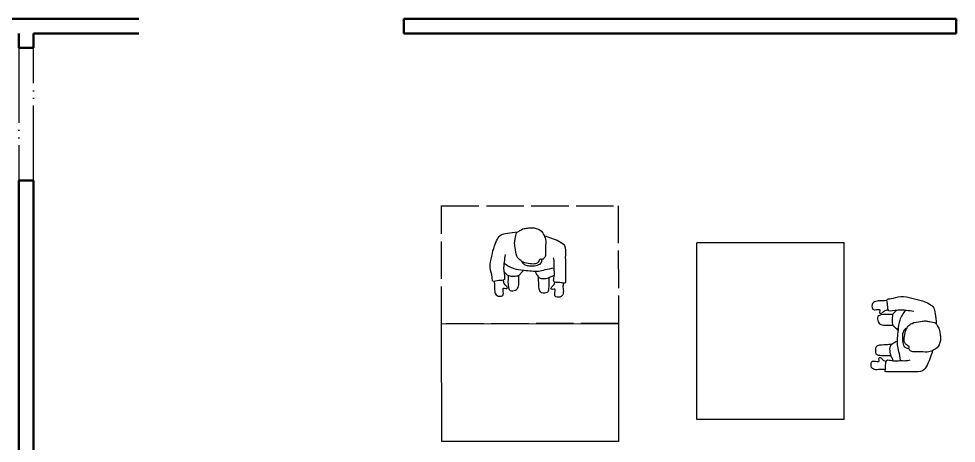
# Model space of a CAD drawing. Header units: millimetres. Extents: x 44692 to 659456, y -26273 to 14445.
# Drawn here: x 257414 to 263779, y -2328 to 554 of the extents above; entities that cross this region are included whole.
import ezdxf

# ---------------------------------------------------------------- set-up
doc = ezdxf.new("R2010")
doc.units = ezdxf.units.MM
doc.header["$LTSCALE"] = 100
doc.linetypes.add('DASHEDX2', pattern=[3.048, 2.54, -0.508])
doc.linetypes.add('DIVIDEX2', pattern=[6.604, 5.08, -0.508, 0, -0.508, 0, -0.508])
for name, color, linetype in [('Area proceso', 90, 'DASHEDX2'), ('Mesas-estantes', 230, 'Continuous'), ('Personal', 171, 'Continuous'), ('Puertas', 43, 'DIVIDEX2')]:
    doc.layers.add(name, color=color, linetype=linetype)
doc.layers.add('Paredes', color=7, linetype='Continuous', lineweight=50)

# ---------------------------------------------------------------- blocks, each defined once
blk = doc.blocks.new('pa17-16')
for points, knots in [([(5.62, 2.5537), (5.6188, 2.5427), (5.6154, 2.5253), (5.6223, 2.4901), (5.6346, 2.4293), (5.661, 2.4064), (5.685, 2.3908), (5.7322, 2.3832), (5.7723, 2.3842), (5.7881, 2.3969), (5.8018, 2.4268), (5.8146, 2.4162), (5.8324, 2.4305), (5.8382, 2.4568), (5.8318, 2.5038), (5.8344, 2.5615), (5.8137, 2.5937), (5.7944, 2.6284), (5.7307, 2.6388), (5.7037, 2.6296), (5.6679, 2.626), (5.6442, 2.6055), (5.6228, 2.5961), (5.6214, 2.5667), (5.62, 2.5537)], [0, 0, 0, 0, 0.297584, 0.631064, 1.068635, 1.39533, 1.69617, 2.097861, 2.458938, 2.716293, 3.010442, 3.199165, 3.447293, 3.731671, 4.119196, 4.541864, 4.881702, 5.22714, 5.673063, 5.989311, 6.327668, 6.644571, 6.906626, 7.259736, 7.259736, 7.259736, 7.259736]), ([(5.5575, 2.4391), (5.5549, 2.4218), (5.5525, 2.3852), (5.5491, 2.3329), (5.5712, 2.2599), (5.5431, 2.2589), (5.5029, 2.2526), (5.4793, 2.2435), (5.4785, 2.2813), (5.4499, 2.3438), (5.4658, 2.4235), (5.4776, 2.5033), (5.5116, 2.5798), (5.5552, 2.585), (5.608, 2.5962), (5.6336, 2.6001)], [0, 0, 0, 0, 0.404899, 0.829805, 1.276298, 1.516647, 1.885942, 2.122553, 2.418487, 2.881882, 3.382407, 3.897515, 4.613825, 5.020942, 5.393355, 5.393355, 5.393355, 5.393355]), ([(5.8196, 2.5846), (5.837, 2.5819), (5.8817, 2.5675), (5.9755, 2.5418), (5.972, 2.4609), (5.9791, 2.3926), (5.9812, 2.315), (5.9891, 2.2612), (5.9692, 2.2664), (5.9401, 2.2663), (5.9063, 2.2668), (5.9005, 2.2811), (5.909, 2.3184), (5.9007, 2.3606), (5.9019, 2.4011), (5.8964, 2.4238), (5.8933, 2.4348)], [6.682038, 6.682038, 6.682038, 6.682038, 7.076266, 7.806153, 8.304227, 8.77662, 9.284333, 9.649979, 9.844608, 10.160206, 10.472731, 10.661147, 10.998544, 11.371438, 11.724832, 12.051545, 12.051545, 12.051545, 12.051545]), ([(5.6724, 2.3994), (5.675, 2.3947), (5.6837, 2.383), (5.7041, 2.3718), (5.7348, 2.3697), (5.774, 2.3728), (5.8085, 2.3874), (5.8116, 2.4015), (5.8144, 2.4199)], [0.121052, 0.121052, 0.121052, 0.121052, 0.297289, 0.584433, 0.895396, 1.26174, 1.600834, 1.760925, 1.760925, 1.760925, 1.760925]), ([(5.5522, 2.3809), (5.573, 2.3653), (5.6222, 2.3398), (5.6924, 2.3383), (5.7952, 2.3323), (5.8376, 2.352), (5.881, 2.3613), (5.9019, 2.366)], [0, 0, 0, 0, 0.49262, 0.970296, 1.525877, 1.91054, 2.357805, 2.357805, 2.357805, 2.357805]), ([(5.5552, 2.3206), (5.5597, 2.3147), (5.5706, 2.3043), (5.5892, 2.2916), (5.6248, 2.2913), (5.6613, 2.2967), (5.6731, 2.3154), (5.6858, 2.3299), (5.6912, 2.3378)], [0, 0, 0, 0, 0.262594, 0.520609, 0.853848, 1.185107, 1.43842, 1.738028, 1.738028, 1.738028, 1.738028]), ([(5.5867, 2.2952), (5.5866, 2.2877), (5.5872, 2.2667), (5.5883, 2.1873), (5.6353, 2.19), (5.6673, 2.2128), (5.6606, 2.2618), (5.6599, 2.2881), (5.6606, 2.3008)], [0.078483, 0.078483, 0.078483, 0.078483, 0.321516, 0.797556, 1.122606, 1.448668, 1.830958, 2.166281, 2.166281, 2.166281, 2.166281]), ([(5.7713, 2.3359), (5.7736, 2.3305), (5.7786, 2.3203), (5.7954, 2.2951), (5.8154, 2.2848), (5.8612, 2.2906), (5.8838, 2.3057), (5.8988, 2.3117), (5.9058, 2.3148)], [0, 0, 0, 0, 0.233477, 0.532145, 0.79329, 1.163492, 1.458071, 1.725911, 1.725911, 1.725911, 1.725911]), ([(5.7943, 2.2992), (5.7951, 2.2858), (5.7984, 2.2614), (5.8038, 2.2002), (5.8255, 2.1869), (5.8672, 2.191), (5.8755, 2.2117), (5.8718, 2.2605), (5.8715, 2.286), (5.871, 2.2978)], [0, 0, 0, 0, 0.353805, 0.775896, 1.041599, 1.377968, 1.615337, 2.001902, 2.313716, 2.313716, 2.313716, 2.313716]), ([(5.4915, 2.2484), (5.4936, 2.2374), (5.4981, 2.215), (5.4968, 2.1806), (5.512, 2.1445), (5.5569, 2.147), (5.5634, 2.1681), (5.5498, 2.2128), (5.5753, 2.1995), (5.5912, 2.209), (5.5741, 2.2257), (5.5617, 2.2339), (5.5559, 2.2515), (5.5556, 2.26)], [0, 0, 0, 0, 0.324329, 0.654038, 0.980089, 1.31306, 1.562526, 1.890179, 2.123217, 2.319335, 2.559559, 2.78492, 3.066636, 3.066636, 3.066636, 3.066636]), ([(5.9713, 2.2652), (5.9703, 2.2553), (5.9686, 2.234), (5.9786, 2.2017), (5.9668, 2.1644), (5.9218, 2.1628), (5.9134, 2.1832), (5.9229, 2.229), (5.8988, 2.2135), (5.882, 2.2215), (5.8976, 2.2397), (5.908, 2.248), (5.912, 2.2618), (5.9127, 2.2683)], [0.038839, 0.038839, 0.038839, 0.038839, 0.324329, 0.654038, 0.980089, 1.31306, 1.562526, 1.890179, 2.123217, 2.319335, 2.559559, 2.78492, 2.989829, 2.989829, 2.989829, 2.989829])]:
    blk.add_open_spline(points, degree=3, knots=knots)

msp = doc.modelspace()

# ---------------------------------------------------------------- linework, layer by layer
at = {"layer": 'Area proceso'}
for p, q in [((260283.951, -717.121), (261483.95, -715.638)), ((260284.94, -1517.121), (260283.951, -717.121)), ((261483.95, -715.638), (261484.939, -1515.638)), ((261484.939, -1515.638), (260284.94, -1517.121))]:
    msp.add_line(p, q, dxfattribs=at)
at = {"layer": 'Mesas-estantes'}
for p, q in [((262516.631, -968.192), (262016.631, -968.192)), ((262016.631, -2166.815), (262016.631, -968.192)), ((263016.631, -968.192), (262516.631, -968.192)), ((263016.631, -2166.815), (263016.631, -968.192)), ((260284.94, -1517.121), (261484.939, -1515.638)), ((260285.929, -2317.12), (260284.94, -1517.121)), ((261484.939, -1515.638), (261485.928, -2315.637)), ((263016.631, -2166.815), (262016.631, -2166.815)), ((261485.928, -2315.637), (260285.929, -2317.12))]:
    msp.add_line(p, q, dxfattribs=at)
at = {"layer": 'Paredes'}
for p, q in [((254920.343, 553.583), (258228.635, 553.583)), ((260028.635, 553.583), (261483.95, 553.583)), ((260028.635, 453.583), (260028.635, 553.583)), ((260028.635, 553.583), (260028.635, 453.583)), ((260028.635, 553.583), (263778.635, 553.583)), ((261483.95, 553.583), (263283.95, 553.583)), ((263283.95, 553.583), (263778.635, 553.583)), ((263778.635, 553.583), (263778.635, 453.583)), ((257413.787, 355.496), (257413.787, 453.583)), ((257513.787, 453.583), (257513.787, 355.496)), ((258228.635, 453.583), (257513.787, 453.583)), ((260133.871, 453.583), (260028.635, 453.583)), ((261483.95, 453.583), (260133.871, 453.583)), ((261483.95, 453.583), (263283.95, 453.583)), ((263778.635, 453.583), (263283.95, 453.583)), ((257513.787, 355.496), (257413.787, 355.496)), ((257413.787, -709.148), (257413.787, -544.504)), ((257413.787, -544.504), (257513.787, -544.504)), ((257513.787, -544.504), (257513.787, -709.148)), ((257413.787, -3673.035), (257413.787, -709.148)), ((257513.787, -709.148), (257513.787, -3673.035))]:
    msp.add_line(p, q, dxfattribs=at)
at = {"layer": 'Puertas'}
for p, q in [((257413.787, 355.496), (257413.787, -544.504)), ((257513.787, -544.504), (257513.787, 355.496))]:
    msp.add_line(p, q, dxfattribs=at)

# ---------------------------------------------------------------- block references
at = {"layer": 'Personal', "xscale": 979.1504951166457, "yscale": 979.1504951166457, "zscale": 979.1504951166457}
for p, rotation in [((255143.515, -3109.293), 356.6122005261388), ((261427.767, 4138.391), 266.6122005261387)]:
    msp.add_blockref('pa17-16', p, dxfattribs=dict(at, rotation=rotation))

doc.saveas('drawing.dxf')
